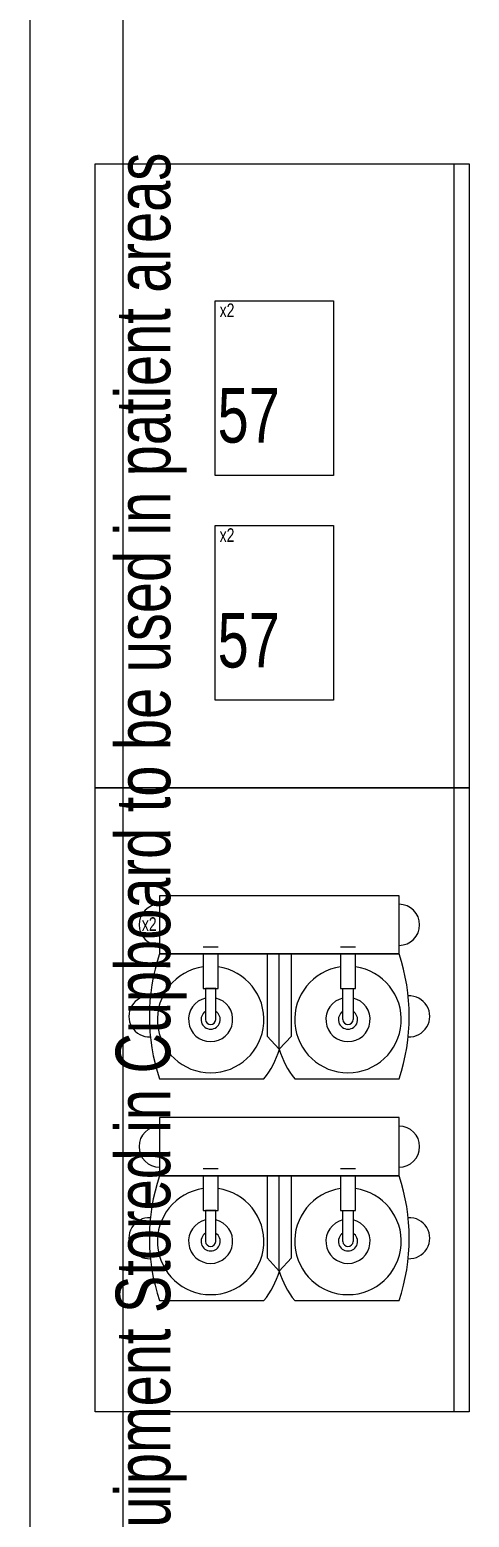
# Model space of a CAD drawing. Header units: metres. Extents: x -18745 to 220762, y -1579758 to -1356048.
# Drawn here: x 112420 to 113125, y -1467734 to -1465350 of the extents above; entities that cross this region are included whole.
import ezdxf

# ---------------------------------------------------------------- set-up
doc = ezdxf.new("R2010")
doc.units = ezdxf.units.M
doc.layers.get('0').update_dxf_attribs({"lineweight": 0})
for name, color, linetype, lineweight in [('A-100 - Copy$0$Medical Equipment and Furniture', 8, 'Continuous', 0), ('A-100 - Copy$0$Medical Equipment and Furniture1', 8, 'Continuous', 5), ('A-100 - Copy$0$Walls', 8, 'Continuous', 0)]:
    doc.layers.add(name, color=color, linetype=linetype, lineweight=lineweight)
doc.styles.add('A-100 - Copy$0$X3G_ENTITY_257CFD', font='swisscl.ttf', dxfattribs={"height": 200})

# ---------------------------------------------------------------- blocks, each defined once
blk = doc.blocks.new('A-100 - Copy$0$M.107.31.46')
at = {"layer": 'A-100 - Copy$0$Medical Equipment and Furniture1'}
for p, q in [((22587.3, -488.5), (22606.8, -467.6)), ((22606.8, -467.6), (22606.8, -620.3)), ((22626.2, -488.5), (22606.8, -467.6))]:
    blk.add_line(p, q, dxfattribs=at)
for points in [[(22581.8, -420.1), (22414.6, -420.1)], [(22798.9, -420.1), (22631.7, -420.1)], [(22587.3, -488.5), (22587.3, -620.3), (22626.2, -620.3), (22626.2, -488.5)], [(22504.7, -515.1), (22504.7, -564.7), (22488.5, -564.7), (22488.5, -515.1)], [(22708.8, -515.1), (22708.8, -564.7), (22725, -564.7), (22725, -515.1)], [(22508.6, -620.3), (22508.6, -564.7), (22484.6, -564.7), (22484.6, -620.3)], [(22728.9, -620.3), (22728.9, -564.7), (22704.9, -564.7), (22704.9, -620.3)], [(22414.6, -620.3), (22798.9, -620.3)], [(22484.6, -631.3), (22508.6, -631.3)], [(22704.9, -631.3), (22728.9, -631.3)]]:
    blk.add_lwpolyline(points, dxfattribs=at)
blk.add_lwpolyline([(22414.6, -713.6), (22798.9, -713.6), (22798.9, -620.3), (22414.6, -620.3)], close=True, dxfattribs=at)
for centre, radius, start, end in [((22714.4, -520.2), 316, 161.5342, 198.4658), ((22480.9, -503.4), 130.9, 15.8849, 39.5335), ((22732.6, -503.4), 130.9, 140.4665, 164.1151), ((22499.2, -520.2), 316, 341.5342, 18.4658), ((22496.6, -515.1), 85.4, 278.0941, 261.9059), ((22716.9, -515.1), 85.4, 278.0941, 261.9059), ((22398.4, -520.2), 32.9, 87.02, 272.98), ((22496.6, -515.1), 35.4, 283.274, 256.726), ((22496.6, -515.1), 15.4, 301.8051, 238.1949), ((22716.9, -515.1), 35.4, 283.274, 256.726), ((22716.9, -515.1), 15.4, 301.8051, 238.1949), ((22815.2, -520.2), 32.9, 267.02, 92.98), ((22496.6, -515.1), 8.13, 0, 180), ((22716.9, -515.1), 8.13, 0, 180), ((22414.6, -666.9), 32.9, 90, 270), ((22798.9, -666.9), 32.9, 270, 90)]:
    blk.add_arc(centre, radius, start, end, dxfattribs=at)
blk = doc.blocks.new('A-100 - Copy$0$CUPBOARD - GLASS TOP - LOCKABLE - 200x100x60')
at = {"layer": 'A-100 - Copy$0$Medical Equipment and Furniture1'}
blk.add_line((283.1819, -205.0074, 0), (284.1819, -205.0074, 0), dxfattribs=at)
at = {"layer": 'A-100 - Copy$0$Medical Equipment and Furniture1', "elevation": 0}
blk.add_lwpolyline([(284.1819, -204.4324), (283.1819, -204.4324), (283.1819, -205.0324), (284.1819, -205.0324)], close=True, dxfattribs=at)
blk = doc.blocks.new('A-100 - Copy')
at = {"layer": 'A-100 - Copy$0$Medical Equipment and Furniture', "elevation": 0}
for points in [[(112717.8, -1466064.5), (112717.8, -1465784.5), (112907.8, -1465784.5), (112907.8, -1466064.5), (112717.8, -1466064.5)], [(112717.8, -1466424.9), (112717.8, -1466144.9), (112907.8, -1466144.9), (112907.8, -1466424.9), (112717.8, -1466424.9)]]:
    blk.add_lwpolyline(points, dxfattribs=at)
at = {"layer": 'A-100 - Copy$0$Walls'}
for p, q in [((112420.3, -1463902.7, 2.4), (112420.3, -1475307.7, 2.4)), ((112570.3, -1469677.7, 2.4), (112570.3, -1464052.7, 2.4))]:
    blk.add_line(p, q, dxfattribs=at)
at = {"layer": 'A-100 - Copy$0$Medical Equipment and Furniture', "xscale": -1000.000000000003, "yscale": 1000.000000000003, "zscale": 1000, "rotation": 90}
for p in [(-91907.1, -1182383.5, 4.7), (-91907.1, -1183383.5, 4.7)]:
    blk.add_blockref('A-100 - Copy$0$CUPBOARD - GLASS TOP - LOCKABLE - 200x100x60', p, dxfattribs=at)
at = {"layer": 'A-100 - Copy$0$Medical Equipment and Furniture', "rotation": 180}
for p in [(135427.4, -1467451.7, 0), (135427.4, -1467807.2, 0)]:
    blk.add_blockref('A-100 - Copy$0$M.107.31.46', p, dxfattribs=at)
at = {"layer": 'A-100 - Copy$0$Medical Equipment and Furniture', "insert": (112558.2, -1466870.9, 0), "char_height": 87.473, "width": 3260.537, "attachment_point": 2, "rotation": 90, "style": 'A-100 - Copy$0$X3G_ENTITY_257CFD'}
blk.add_mtext('Medical Equipment Stored in Cupboard to be used in patient areas', dxfattribs=at)
at = {"layer": 'A-100 - Copy$0$Medical Equipment and Furniture', "attachment_point": 2, "style": 'A-100 - Copy$0$X3G_ENTITY_257CFD'}
for s, insert, char_height, width in [('x2', (112736.8, -1465789, 0), 21.87, 20.636), ('57', (112771.5, -1465924.5, 0), 87.47, 82.543), ('x2', (112736.8, -1466149.3, 0), 21.87, 20.636), ('57', (112771.5, -1466284.9, 0), 87.47, 82.543), ('x2', (112612, -1466772.7, 0), 21.87, 20.636)]:
    blk.add_mtext(s, dxfattribs=dict(at, insert=insert, char_height=char_height, width=width))

msp = doc.modelspace()

# ---------------------------------------------------------------- block references
msp.add_blockref('A-100 - Copy', (0, 0))

doc.saveas('drawing.dxf')
